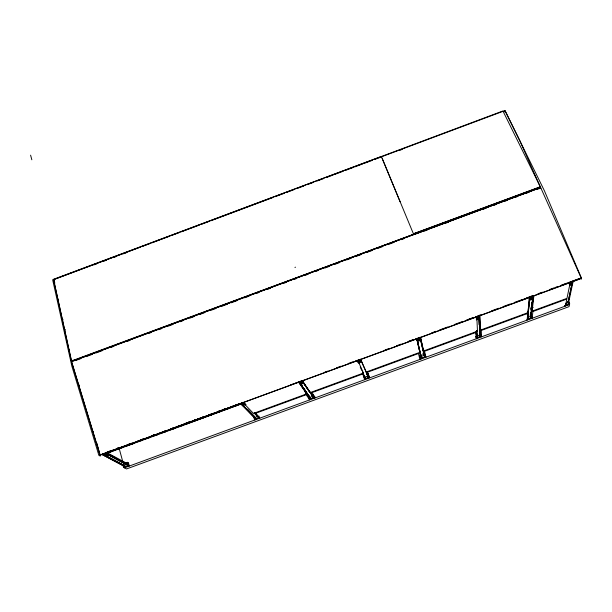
<?xml version="1.0" encoding="UTF-8"?>
<svg xmlns="http://www.w3.org/2000/svg" width="612" height="612" viewBox="0 0 612 612"><rect width="100%" height="100%" fill="white"/><g stroke="black" fill="none" stroke-linecap="round" stroke-linejoin="round"><path stroke-width="0.92" d="M527.261 313.91L527.452 312.036M527.269 314.805L527.552 311.998M527.093 320.13L527.781 313.382L481.284 330.449L481.499 336.852M527.536 316.565L529.502 296.919M529.556 297.516L528.011 312.648L480.42 330.12L479.9 315.769M530.229 315.517L531.017 317.07L533.32 296.522L529.77 297.83L527.666 318.301L529.877 297.792M531.637 297.478L531.744 296.491M532.57 296.682L532.402 298.182L531.836 298.388L532.004 296.889M530.329 314.583L530.535 312.709M530.948 308.953L531.155 307.079M532.195 297.271L532.31 296.285M530.635 312.671L530.329 315.478L531.017 317.07M530.948 309.856L531.155 307.981M531.56 304.233L531.767 302.351M532.83 295.688L530.589 316.343L527.437 317.498L527.766 318.263M530.91 317.108L533.213 296.56M533.848 295.933L532.126 311.141L566.98 298.342L570.216 282.568M533.19 307.408L531.407 308.065L532.891 311.508L532.111 318.286L530.742 315.119M564.455 306.421L564.608 305.663L569.65 303.82L568.586 301.441M569.535 283.249L572.886 282.017L572.534 281.183M565.396 306.077L566.842 299.046L532.891 311.508M571.302 282.966L572.082 281.734L571.478 283.892L570.537 281.811M567.982 302.542L572.304 282.04M572.373 282.124L568.013 302.611L565.618 303.414M568.349 303.368L567.645 301.785L568.456 303.33L573 281.941L569.443 283.249M569.65 303.82L569.038 306.643L126.539 468.945L123.67 467.43L123.226 465.786L123.739 467.469L128.627 465.678L127.656 462.343L126.034 462.94M504.64 111.935L504.961 110.451L544.405 190.776L581.4 278.009L581.079 279.401M540.58 188.251L536.227 189.575M540.74 188.626L540.694 187.915M579.082 279.309L579.074 278.674L579.082 279.309L99.963 455.152L71.505 361.485L540.587 187.371L581.331 278.299L99.963 455.152M73.203 360.208L71.382 361.034L53.496 279.317L502.934 110.986L540.319 186.752L413.437 233.853L381.391 156.473L54.613 279.233L140.362 247.149M131.481 443.738L134.487 443.256L134.311 442.698L133.607 442.897M107.184 453.293L105.08 453.293M106.993 453.27L106.817 452.712L105.647 452.651L105.815 453.209L106.993 453.27L133.783 443.455M579.319 278.95L581.377 278.1M182.736 424.85L184.136 424.307M239.904 403.79L242.008 402.979L242.191 403.53L236.997 405.412L235.987 405.297L241.25 403.805M296.162 188.603L296.69 188.404M142.152 246.475L150.185 243.469M151.975 242.803L160.015 239.789M161.798 239.124L169.838 236.117M171.628 235.444L179.66 232.438M181.45 231.772L189.49 228.766M191.273 228.092L199.313 225.086M201.103 224.42L209.136 221.406M210.926 220.741L272.554 197.676M275.232 196.674L284.167 193.331M286.844 192.329L293.99 189.659M296.675 188.649L303.82 185.979M307.392 184.64L313.642 182.3M317.215 180.968L323.465 178.627M327.038 177.289L333.295 174.948M335.078 174.282L343.118 171.268M344.9 170.603L352.94 167.596M354.731 166.923L362.771 163.917M364.553 163.251L372.593 160.245M374.376 159.571L380.633 157.23M381.475 156.787L504.931 110.611L519.825 140.722L540.335 187.065L540.35 187.685L413.643 234.717L413.505 234.144L540.335 187.065L414.255 233.47M399.475 150.414L402.153 149.405M93.996 264.851L96.681 263.849M103.826 261.179L106.503 260.177M113.648 257.499L116.334 256.497M123.479 253.819L126.156 252.817M294.923 267.406L295.527 267.176M71.382 361.034L413.574 234.327L71.612 361.256L53.496 279.317M72.583 361.225L540.534 187.54M74.419 360.69L74.955 360.491M267.444 289.048L267.987 288.841M324.758 267.819L325.301 267.62M533.021 190.569L533.58 190.363M76.286 360.284L80.761 358.624M86.131 356.628L92.404 354.302M95.985 352.971L102.25 350.645M111.2 347.325L113.893 346.323M127.319 341.343L130.004 340.341M148.808 333.364L151.493 332.37M158.661 329.707L161.346 328.713M168.507 326.058L172.982 324.391M180.15 321.736L182.835 320.734M189.995 318.079L194.471 316.419M199.849 314.423L204.324 312.763M211.484 310.1L215.96 308.44M221.337 306.451L227.603 304.118M231.183 302.795L237.448 300.469M244.616 297.807L249.092 296.147M256.252 293.485L258.937 292.49M267.895 289.17L270.58 288.168M284.014 283.188L286.699 282.186M293.859 279.531L296.545 278.537M305.503 275.209L308.188 274.214M315.348 271.552L318.033 270.558M325.194 267.895L329.677 266.235M335.047 264.246L339.522 262.579M346.683 259.924L351.166 258.264M356.536 256.267L361.011 254.607M366.381 252.611L372.654 250.285M378.025 248.296L382.5 246.628M387.87 244.639L394.143 242.314M401.304 239.652L403.989 238.657M424.56 231.022L427.237 230.028M445.995 223.066L448.68 222.072M483.518 209.136L486.196 208.141M493.349 205.494L496.026 204.492M504.961 201.18L507.639 200.185M514.784 197.531L517.469 196.536M526.397 193.224L529.082 192.229M105.394 452.803L108.087 451.817M117.045 448.519L119.73 447.533M128.688 444.236L131.381 443.249M140.339 439.959L143.024 438.972M151.983 435.675L154.675 434.688M241.817 402.619L242.367 402.421M324.903 372.111L327.588 371.124M336.546 367.827L341.029 366.183M348.197 363.551L352.673 361.899M384.933 350.041L389.408 348.396M396.576 345.765L401.059 344.112M408.227 341.481L412.702 339.836M431.521 332.92L435.996 331.268M439.584 329.952L447.647 326.992M454.8 324.36L461.953 321.728M466.428 320.084L473.573 317.46M478.048 315.815L480.726 314.828M491.459 310.881L498.612 308.257M503.079 306.612L510.232 303.98M514.7 302.336L521.852 299.712M526.328 298.067L533.48 295.435M537.948 293.791L542.416 292.154M549.568 289.522L554.044 287.877M555.826 287.219L557.616 286.561M561.189 285.246L579.074 278.674M131.779 443.287L100.376 454.831L100.498 455.229M137.165 441.306L139.857 440.311M142.542 439.324L145.235 438.337M150.621 436.356L155.111 434.711M158.699 433.388L166.77 430.42M170.365 429.104L178.436 426.128M182.024 424.812L190.102 421.844M193.69 420.521L201.769 417.552M208.944 414.913L213.435 413.268M218.813 411.287L225.996 408.648M230.479 407.003L239.453 403.706M290.601 384.902L293.293 383.915M295.083 383.25L301.402 380.886M355.205 361.149L359.688 359.504M408.143 341.695L412.633 340.043M415.326 339.056L419.809 337.403M468.172 319.625L472.64 317.98M475.317 317.001L479.785 315.356M521.761 299.926L529.793 296.973M530.359 296.721L532.868 295.764L533.205 296.598L529.877 297.822L529.533 296.988M561.946 285.154L566.414 283.509M569.986 282.201L578.019 279.248M239.858 403.683L186.125 423.435L187.96 423.542L187.777 422.984M113.281 450.424L117.764 448.78M126.73 445.482L129.415 444.496M143.2 439.424L147.653 437.794M154.767 435.178L157.437 434.199M174.519 427.826L174.695 428.385L173.448 428.331L176.111 427.329M195.894 420.521L187.142 423.244L188.305 423.313L195.894 420.521L195.71 419.962M204.064 417.522L195.335 420.23L196.475 420.306L204.064 417.522L203.88 416.963M204.569 417.33L212.089 414.569L203.444 417.246L204.569 417.33L204.385 416.772M211.561 414.263L212.67 414.355L220.19 411.593L219.976 411.027M219.677 411.272L220.771 411.379L228.299 408.609L219.677 411.272L219.486 410.713M228.88 408.395L236.416 405.626L227.802 408.281L228.88 408.395L228.697 407.837M241.006 403.966L243.561 403.033L241.136 403.958M360.927 359.887L357.53 361.141L360.835 359.955L368.286 376.778L366.213 371.767M420.306 338.038L424.185 355.388L421.033 356.467L417.009 339.255L420.551 337.969L424.583 356.123M132.972 443.233L134.288 443.241L185.191 424.621L239.391 404.624L239.2 404.065M298.924 381.758L299.222 382.607L302.504 381.398L313.191 396.989L310.506 392.223M420.138 337.204L420.459 338.046L417.147 339.262L416.826 338.421M479.165 315.54L479.494 316.343L476.174 317.567L479.601 316.266L480.213 335.705L479.487 332.255M103.826 454.655L107.069 453.416L103.864 454.678L104.086 455.504L107.314 454.318L107.054 453.469M241.985 404.823L241.694 403.981L244.142 403.033M302.841 381.46L299.574 382.707L302.871 381.528L303.147 382.347L299.857 383.517L299.276 381.819M357.66 361.271L360.958 360.093L361.279 360.981L357.982 362.159M417.063 339.476L420.383 338.306L420.696 339.14M476.694 317.559L479.204 316.679L476.725 317.628M529.372 298.197L532.731 297.011L529.403 298.266M569.718 283.364L571.424 282.782M241.725 404.004L244.165 403.109M360.988 360.17L357.699 361.378L357.997 362.189M417.093 339.545L420.39 338.337M569.749 283.433L571.868 282.759M241.954 404.8L245.244 403.629M420.696 339.109L417.399 340.356L417.086 339.515M476.228 318.737L479.533 317.483L478.844 315.807L479.54 317.513M533.075 297.807L529.747 299.061L529.028 297.363M569.275 284.534L572.618 283.272M108.362 454.112L105.126 455.351L105.386 456.2M242.536 404.846L244.976 403.905M300.224 383.647L303.483 382.401L303.782 383.288L300.507 384.458M358.119 362.289L361.432 361.187L361.723 361.998L358.448 363.199M417.315 340.563L420.62 339.4M476.748 318.722L479.25 317.85M532.593 298.251L529.273 299.498L529.617 300.293L532.937 299.038M569.458 284.649L572.044 283.685L571.103 281.604M105.34 456.177L108.599 455.014L108.102 453.262M246.07 404.494L242.796 405.664L242.253 403.958M476.281 319.9L479.578 318.645M569.841 285.513L572.342 284.557L571.983 283.769M306.734 393.876L253.467 413.429L243.201 402.772M366.167 372.058L419.847 352.351M309.733 399.866L306.153 394.732L255.326 413.391L259.878 418.157M311.531 394.862L313.176 394.258L314.667 398.06L314.117 396.438M366.573 374.659L368.225 374.054L369.426 377.336L364.461 379.157M422.816 354.019L424.476 353.407L425.723 356.62L420.735 358.448L420.888 359.091L419.495 355.235L421.155 354.631M126.103 462.978L127.724 462.381M311.569 394.916L313.214 394.304M366.596 374.72L368.248 374.108M422.831 354.08L424.491 353.468L425.738 356.674L420.75 358.51L419.495 355.235M127.067 463.468L127.418 465.151L127.067 463.468L107.161 452.758M246.843 408.824L254.592 416.665L255.112 418.294L240.424 403.423M257.683 415.533L258.203 417.162L254.355 413.001M299.597 382.477L309.435 396.545L307.813 394.189M310.406 392.254L312.633 395.367M364.484 376.342L364.974 377.994L362.97 372.96M367.697 375.164L368.187 376.808M417.139 339.224L421.255 357.339L418.822 347.524M476.779 330.419C477.819 340.486 476.144 337.357 476.243 331.566M479.563 334.114L479.586 332.217M127.189 464.286L124.144 465.48L103.352 454.402M312.801 396.178L309.726 397.387L299.467 382.538M364.767 377.114L367.904 376.043M476.74 336.026L479.9 334.948L479.165 316.358M127.518 465.112L106.083 453.561L102.632 454.831L124.259 466.306L123.915 464.623M309.335 396.576L309.993 398.167L299.1 382.615L302.588 381.33L313.191 396.989M123.67 467.43L128.558 465.64L129.323 466.053L128.421 462.756L127.656 462.343M259.389 417.644L254.454 419.45L254.959 419.962M309.343 399.315L314.293 397.494L309.381 399.361L308.234 396.071M369.403 377.275L364.438 379.103L364.706 379.7M476.503 338.688L476.473 338L481.476 336.164M527.169 319.403L532.195 317.559M475.822 336.47L476.473 338.061L481.476 336.225L480.168 332.974M527.162 319.464L532.188 317.62L530.826 314.384M564.593 305.732L569.634 303.889L568.571 301.517M124.443 467.843L569.481 304.577M209.105 414.791L211.668 413.995L211.851 414.553L204.171 416.94M211.523 414.186L220.19 411.593M200.116 418.05L203.574 416.971L203.758 417.529L195.113 420.214M188.488 422.127L191.112 421.308M188.71 422.142L191.334 421.324M179.224 425.837L181.726 425.057L181.909 425.615L180.785 425.554M177.61 426.419L180.219 425.608M170.274 429.081L173.655 428.025L173.831 428.591L165.385 431.215M173.448 428.331L182.192 425.631L182.016 425.072M173.93 428.04L174.114 428.599L165.362 431.307L166.617 431.353L166.441 430.794M152.327 435.583L156.657 434.237M152.518 435.606L155.142 434.795M157.215 434.222L165.768 431.559L165.584 431.001M146.834 437.756L148.586 437.205M149.045 437.228L157.697 434.528L157.521 433.969M140.875 440.227L149.978 437.473M132.712 443.226L141.839 440.464M223.709 409.321L226.203 408.541M227.947 408.15L236.163 405.603L235.192 405.488M219.731 411.172L228.054 408.587M183.967 424.001L186.668 423.229M186.828 423.175L187.012 423.733L181.374 425.34L181.19 424.782M181.435 424.797L181.611 425.355L186.997 423.818L185.015 424.59L184.839 424.032M235.781 405.266L241.289 403.706L240.348 403.591M122.652 446.89L122.828 447.448L117.932 448.749L117.756 448.183M111.927 450.486L113.557 450.049M114.536 449.988L118.56 448.917M118.782 448.933L113.909 450.233L115.071 450.302L114.895 449.743M114.819 450.394L109.655 451.702L109.487 451.143M105.585 453.201L110.757 451.886L110.588 451.327M127.334 444.733L130.433 443.914L130.608 444.473L125.957 445.712M125.98 445.781L130.823 444.488L130.647 443.929M126.806 445.972L121.88 447.211L123.119 447.341L122.943 446.783M122.4 446.875L122.576 447.433L117.81 448.711L117.634 448.145M129.851 444.281L133.148 443.532M140.293 440.441L141.586 440.456M141.127 440.235L142.42 440.25L142.244 439.691M148.379 437.465L149.642 437.496M156.473 434.489L157.697 434.528M165.768 431.559L164.574 431.514L164.399 430.955M173.831 428.591L172.676 428.538L172.5 427.979M181.611 425.355L182.774 425.417L182.598 424.858M187.012 423.733L185.918 423.672L185.734 423.106M113.404 450.325L114.543 450.394M119.095 448.826L117.443 448.841L117.267 448.282L118.384 448.351M122.576 447.433L121.474 447.357L121.306 446.798M125.514 445.873L127.143 445.865L126.967 445.307M203.758 417.529L202.656 417.445L202.473 416.887M210.78 414.462L211.851 414.553M240.753 403.354L242.191 403.53M96.551 443.371L96.428 442.966M92.863 431.215L92.978 431.613M78.757 384.803L79.246 385.315L78.871 385.193M71.505 361.485L100.139 455.183M102.74 454.793L124.358 466.275M103.329 454.326L124.129 465.411M102.556 453.982L102.778 454.815L106.014 453.622L105.792 452.788M54.108 280.457L52.632 279.669L71.834 366.06L98.869 455.351L100.276 456.085L96.872 443.149M105.975 453.599L127.418 465.151M106.557 453.14L127.204 464.363M71.451 360.545L71.91 360.988M71.535 360.904L71.986 361.348M69.156 350.056L69.615 350.508M241.113 403.928L255.112 418.294M247.577 409.443L254.592 416.665M241.465 403.691L254.867 417.514L257.927 416.313L254.638 412.863L257.95 416.382M249.252 411.922L253.919 416.711L253.414 416.191L254.5 419.495L259.434 417.69L258.907 416.061M254.255 413.039L258.203 417.162M62.86 319.701L62.409 319.227L62.937 320.045M255.043 412.771L257.017 414.844M58.477 299.681L58.025 299.199L58.553 300.018M54.177 280.067L53.726 279.569L54.246 280.395M299.199 382.577L309.993 398.167M298.748 382.355L308.624 396.63M299.704 382.439L302.405 386.356M303.491 387.924L306.734 392.621M299.436 382.469L309.703 397.318M302.144 381.108L309.993 392.682L363.467 373.052L357.913 360.606M303.269 382.125L308.578 389.974M309.083 390.685L312.824 396.247M540.35 187.685L540.167 186.729M571.868 281.612L572.61 283.31M570.583 281.619L571.172 282.943M363.26 375.875L364.148 378.293M362.709 372.945L364.974 377.994M362.518 372.884L363.956 376.082M365.203 379.517L362.709 373.978L311.692 392.705L315.165 397.877L314.568 396.148M568.074 301.425L569.129 303.789M360.231 366.993L361.738 370.367M362.495 372.058L365.073 377.956M532.348 296.139L533.067 297.845M360.728 359.573L368.286 376.778M532.211 297.378L532.93 299.077M531.797 296.789L532.402 298.182M530.933 296.3L531.836 298.388M367.368 372.035L368.064 373.641M369.663 377.879L367.254 372.303L418.463 353.507L419.893 359.458M382.156 158.393L400.11 201.746M478.89 317.016L479.578 318.684M481.284 330.449L479.862 326.992L479.999 330.687M480.106 333.456L481.17 336.057M479.663 334.075L480.313 335.674M476.427 335.261L477.077 336.86M475.815 336.401L476.473 338M449.438 326.334L449.591 326.724M420.291 338.558L420.941 340.234L417.659 341.442L417.009 339.759M420.735 355.702L421.354 357.301M360.537 359.145L360.835 359.955M312.533 395.406L313.092 397.027M308.547 396.415L309.458 399.062M302.229 380.58L302.504 381.398M304.952 391.221L306.153 394.732M299.926 382.76L300.523 384.489M239.062 404.027L239.246 404.586M236.813 404.853L236.997 405.412M220.588 410.82L220.771 411.379M219.762 411.012L219.953 411.57L218.912 411.471L218.729 410.912M212.486 413.796L212.67 414.355M203.788 416.986L203.987 417.545M196.291 419.748L196.475 420.306M195.488 419.947L195.672 420.505L194.532 420.436L194.348 419.87M188.121 422.754L188.305 423.313M254.493 416.703L255.02 418.333M173.885 428.04L174.068 428.599M165.821 431.009L166.036 431.567L157.276 434.283L158.546 434.321L158.37 433.763M242.283 403.981L242.826 405.687M157.766 433.977L157.965 434.535L149.198 437.259L150.483 437.289L150.307 436.723M134.112 442.683L134.288 443.241M132.291 443.44L132.467 443.998M132.108 443.417L132.284 443.975L133.225 443.585L130.073 444.297L129.897 443.738M130.999 443.822L131.167 444.388L129.56 444.388L129.384 443.83M130.708 443.929L130.876 444.496M122.622 446.89L122.79 447.448M381.391 156.473L381.521 156.901M114.605 449.851L114.781 450.409L114.597 449.851M110.879 451.22L111.047 451.778L109.885 451.717L109.716 451.151M110.359 451.312L110.535 451.878L109.364 451.809L109.196 451.251M123.815 464.661L124.259 466.306M119.187 448.474L122.691 461.387M30.6 155.165L31.839 159.793M54.346 281.382L54.835 283.234M416.718 338.994L420.635 355.733M417.032 339.27L421.255 357.339M417.545 342.077L418.401 345.711M420.452 338.008L424.483 356.153M420.811 340.876L421.622 344.525M422.028 346.346L422.838 349.995M423.252 351.816L423.657 353.644M423.588 349.529L424.537 353.851M420.605 337.564L423.581 350.982L477.467 331.199L476.825 316.894M424.476 353.407L424.621 354.065M425.868 357.263L424.552 351.273L475.968 332.4L476.281 338.773M476.144 331.605L476.327 335.3M476.672 330.449L476.978 336.898M476.473 330.488L476.763 336.095M478.974 316.45L479.303 324.796M478.905 317.414L479.196 324.834M479.494 316.312L480.213 335.705M65.086 329.86L64.635 329.394L65.086 329.86"/></g></svg>
